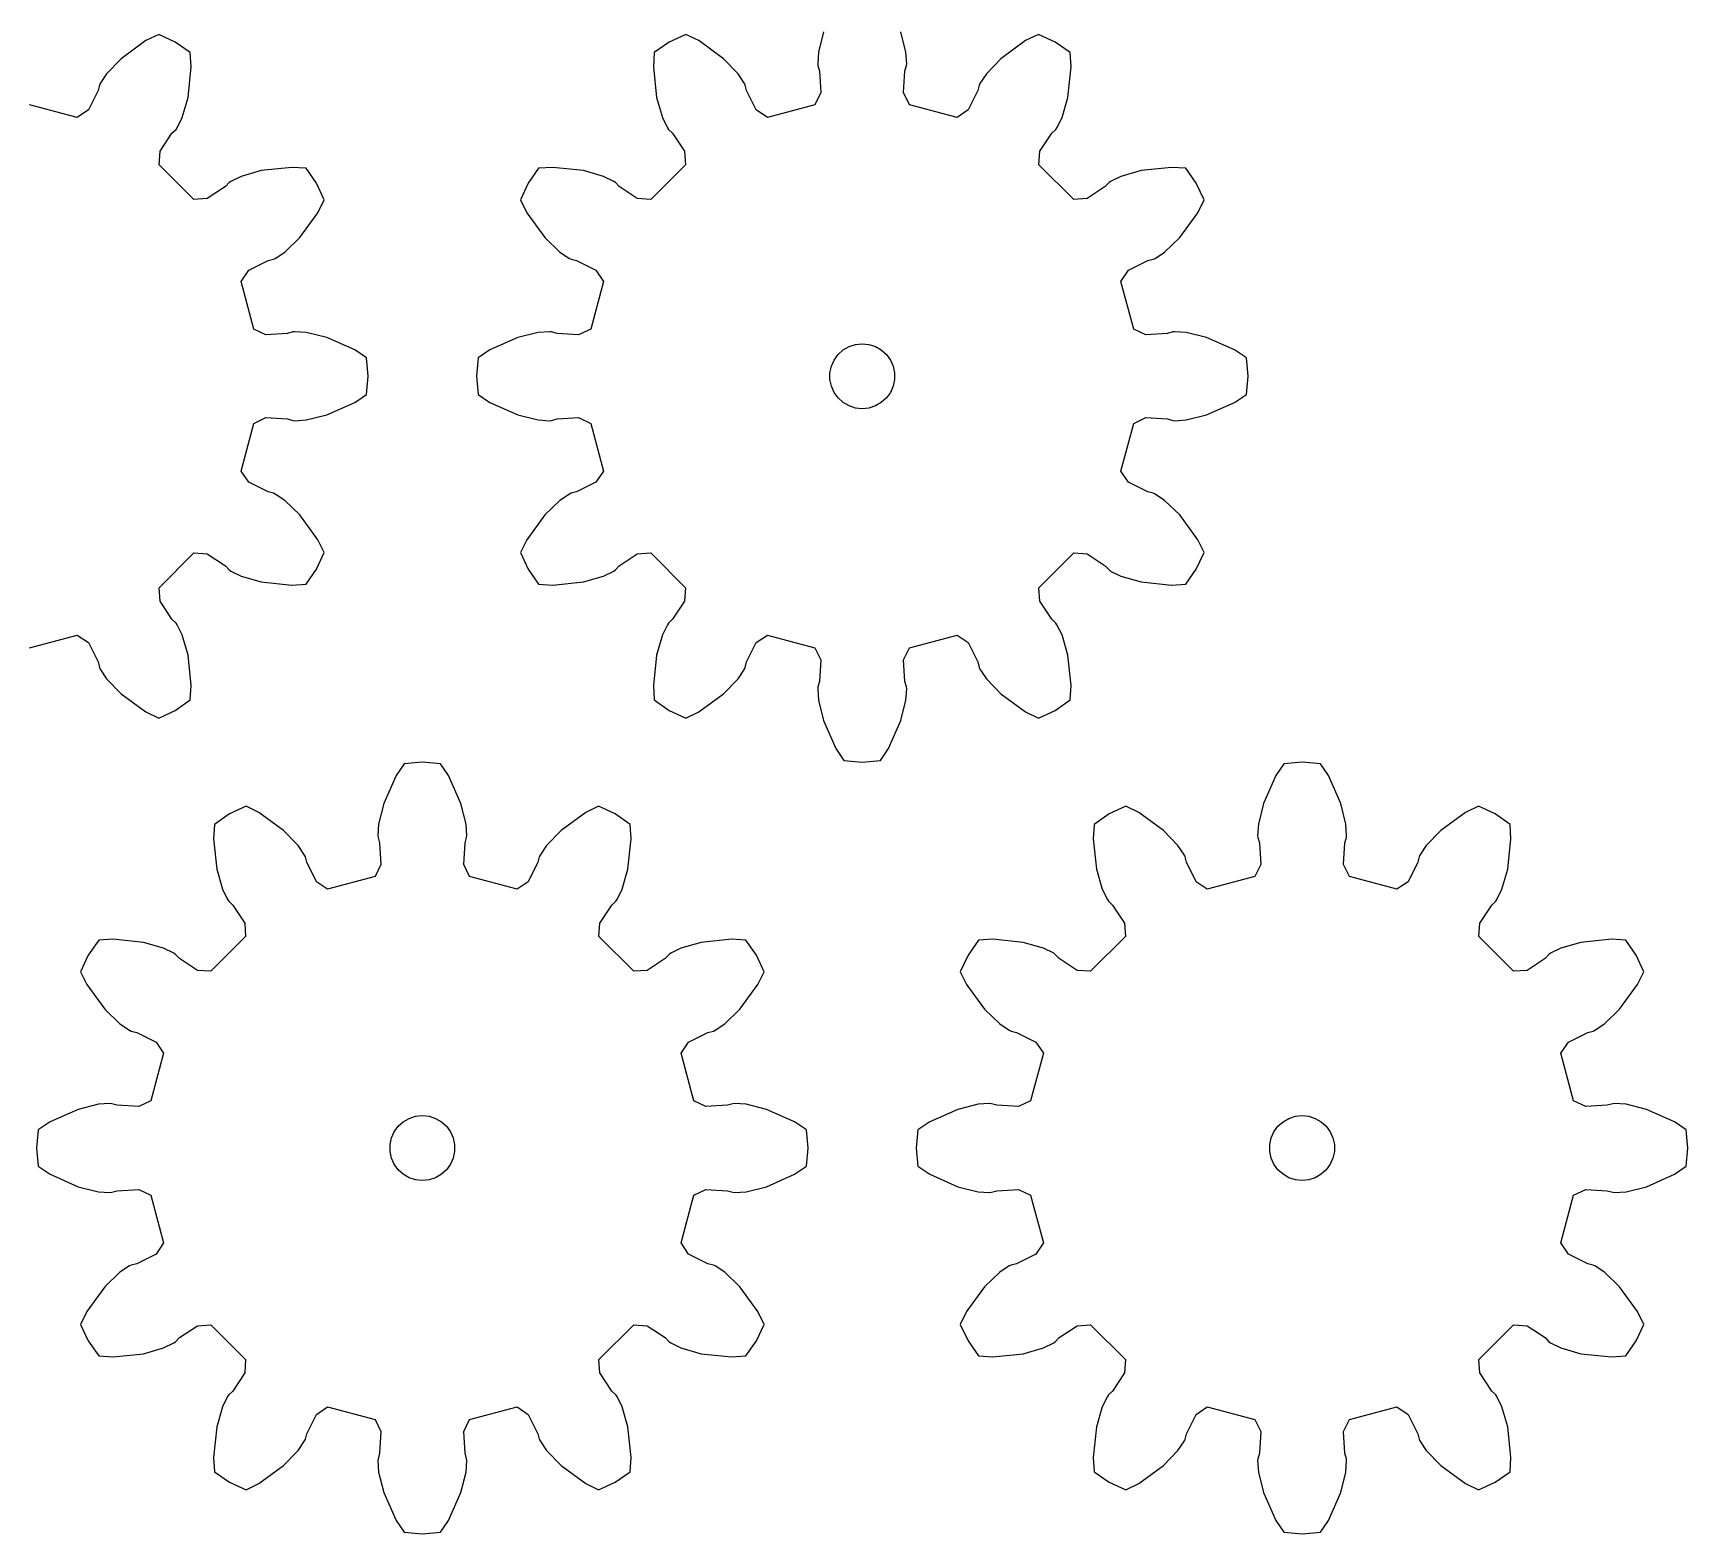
# Model space of a CAD drawing. Extents: x 0 to 198, y 0 to 214.
# Drawn here: x 121.8 to 198.3, y 0 to 69.3 of the extents above; entities that cross this region are included whole.
import ezdxf

# ---------------------------------------------------------------- set-up
doc = ezdxf.new("R2010")
doc.units = 0

msp = doc.modelspace()

# ---------------------------------------------------------------- linework, layer by layer
for p, q in [((127.002, 68.979), (125.86, 68.146)), ((127.597, 69.271), (127.002, 68.979)), ((128.365, 68.913), (127.597, 69.271)), ((129.058, 68.428), (128.365, 68.913)), ((151.19, 68.913), (150.497, 68.428)), ((151.958, 69.271), (151.19, 68.913)), ((152.553, 68.979), (151.958, 69.271)), ((153.695, 68.146), (152.553, 68.979)), ((158.317, 69.385), (158.084, 68.442)), ((162.121, 68.442), (161.888, 69.385)), ((167.652, 68.979), (166.511, 68.146)), ((168.248, 69.271), (167.652, 68.979)), ((169.016, 68.913), (168.248, 69.271)), ((169.709, 68.428), (169.016, 68.913)), ((125.86, 68.146), (125.187, 67.446)), ((129.103, 67.765), (129.058, 68.428)), ((150.497, 68.428), (150.452, 67.765)), ((154.368, 67.446), (153.695, 68.146)), ((158.084, 68.442), (158.049, 67.914)), ((162.157, 67.914), (162.121, 68.442)), ((166.511, 68.146), (165.838, 67.446)), ((169.754, 67.765), (169.709, 68.428)), ((125.187, 67.446), (124.892, 67.007)), ((128.953, 66.361), (129.103, 67.765)), ((150.452, 67.765), (150.602, 66.361)), ((154.663, 67.007), (154.368, 67.446)), ((158.049, 67.914), (158.058, 67.826)), ((158.058, 67.826), (158.13, 67.577)), ((158.13, 67.577), (158.192, 66.578)), ((162.014, 66.578), (162.076, 67.577)), ((162.076, 67.577), (162.148, 67.826)), ((162.148, 67.826), (162.157, 67.914)), ((165.838, 67.446), (165.543, 67.007)), ((169.603, 66.361), (169.754, 67.765)), ((124.794, 66.674), (124.348, 65.779)), ((124.856, 66.926), (124.794, 66.674)), ((124.892, 67.007), (124.856, 66.926)), ((154.699, 66.926), (154.663, 67.007)), ((154.761, 66.674), (154.699, 66.926)), ((155.207, 65.779), (154.761, 66.674)), ((158.192, 66.578), (157.92, 66.021)), ((162.286, 66.021), (162.014, 66.578)), ((165.445, 66.674), (164.999, 65.779)), ((165.507, 66.926), (165.445, 66.674)), ((165.543, 67.007), (165.507, 66.926)), ((123.834, 65.432), (121.635, 66.021)), ((124.348, 65.779), (123.834, 65.432)), ((128.683, 65.428), (128.953, 66.361)), ((150.602, 66.361), (150.872, 65.428)), ((155.721, 65.432), (155.207, 65.779)), ((157.92, 66.021), (155.721, 65.432)), ((164.485, 65.432), (162.286, 66.021)), ((164.999, 65.779), (164.485, 65.432)), ((169.334, 65.428), (169.603, 66.361)), ((128.45, 64.952), (128.683, 65.428)), ((150.872, 65.428), (151.105, 64.952)), ((169.101, 64.952), (169.334, 65.428)), ((127.658, 63.867), (128.211, 64.701)), ((128.211, 64.701), (128.398, 64.881)), ((128.398, 64.881), (128.45, 64.952)), ((151.105, 64.952), (151.157, 64.881)), ((151.157, 64.881), (151.344, 64.701)), ((151.344, 64.701), (151.897, 63.867)), ((168.309, 63.867), (168.862, 64.701)), ((168.862, 64.701), (169.049, 64.881)), ((169.049, 64.881), (169.101, 64.952)), ((127.615, 63.249), (127.658, 63.867)), ((151.897, 63.867), (151.94, 63.249)), ((168.266, 63.249), (168.309, 63.867)), ((129.225, 61.639), (127.615, 63.249)), ((131.404, 62.707), (130.928, 62.474)), ((132.337, 62.977), (131.404, 62.707)), ((133.742, 63.127), (132.337, 62.977)), ((134.404, 63.082), (133.742, 63.127)), ((134.889, 62.389), (134.404, 63.082)), ((145.151, 63.082), (144.666, 62.389)), ((145.813, 63.127), (145.151, 63.082)), ((147.218, 62.977), (145.813, 63.127)), ((148.151, 62.707), (147.218, 62.977)), ((148.627, 62.474), (148.151, 62.707)), ((151.94, 63.249), (150.33, 61.639)), ((169.876, 61.639), (168.266, 63.249)), ((172.055, 62.707), (171.579, 62.474)), ((172.988, 62.977), (172.055, 62.707)), ((174.392, 63.127), (172.988, 62.977)), ((175.054, 63.082), (174.392, 63.127)), ((175.54, 62.389), (175.054, 63.082)), ((130.677, 62.235), (129.844, 61.682)), ((130.857, 62.422), (130.677, 62.235)), ((130.928, 62.474), (130.857, 62.422)), ((135.247, 61.621), (134.889, 62.389)), ((144.666, 62.389), (144.308, 61.621)), ((148.698, 62.422), (148.627, 62.474)), ((148.877, 62.235), (148.698, 62.422)), ((149.711, 61.682), (148.877, 62.235)), ((171.328, 62.235), (170.494, 61.682)), ((171.508, 62.422), (171.328, 62.235)), ((171.579, 62.474), (171.508, 62.422)), ((175.898, 61.621), (175.54, 62.389)), ((129.844, 61.682), (129.225, 61.639)), ((134.955, 61.025), (135.247, 61.621)), ((144.308, 61.621), (144.6, 61.025)), ((150.33, 61.639), (149.711, 61.682)), ((170.494, 61.682), (169.876, 61.639)), ((175.606, 61.025), (175.898, 61.621)), ((134.122, 59.884), (134.955, 61.025)), ((144.6, 61.025), (145.433, 59.884)), ((174.773, 59.884), (175.606, 61.025)), ((133.422, 59.211), (134.122, 59.884)), ((145.433, 59.884), (146.133, 59.211)), ((174.073, 59.211), (174.773, 59.884)), ((132.65, 58.818), (132.902, 58.88)), ((132.902, 58.88), (132.983, 58.916)), ((132.983, 58.916), (133.422, 59.211)), ((146.133, 59.211), (146.572, 58.916)), ((146.572, 58.916), (146.653, 58.88)), ((146.653, 58.88), (146.905, 58.818)), ((173.301, 58.818), (173.553, 58.88)), ((173.553, 58.88), (173.633, 58.916)), ((173.633, 58.916), (174.073, 59.211)), ((131.408, 57.858), (131.755, 58.372)), ((131.755, 58.372), (132.65, 58.818)), ((146.905, 58.818), (147.8, 58.372)), ((147.8, 58.372), (148.147, 57.858)), ((172.058, 57.858), (172.405, 58.372)), ((172.405, 58.372), (173.301, 58.818)), ((131.997, 55.659), (131.408, 57.858)), ((148.147, 57.858), (147.558, 55.659)), ((172.648, 55.659), (172.058, 57.858)), ((132.554, 55.387), (131.997, 55.659)), ((133.553, 55.449), (132.554, 55.387)), ((133.802, 55.521), (133.553, 55.449)), ((133.89, 55.53), (133.802, 55.521)), ((134.418, 55.494), (133.89, 55.53)), ((135.361, 55.261), (134.418, 55.494)), ((136.653, 54.69), (135.361, 55.261)), ((144.194, 55.261), (142.902, 54.69)), ((145.137, 55.494), (144.194, 55.261)), ((145.665, 55.53), (145.137, 55.494)), ((145.753, 55.521), (145.665, 55.53)), ((146.002, 55.449), (145.753, 55.521)), ((147.001, 55.387), (146.002, 55.449)), ((147.558, 55.659), (147.001, 55.387)), ((173.205, 55.387), (172.648, 55.659)), ((174.204, 55.449), (173.205, 55.387)), ((174.453, 55.521), (174.204, 55.449)), ((174.541, 55.53), (174.453, 55.521)), ((175.069, 55.494), (174.541, 55.53)), ((176.012, 55.261), (175.069, 55.494)), ((177.303, 54.69), (176.012, 55.261)), ((137.204, 54.32), (136.653, 54.69)), ((137.277, 53.476), (137.204, 54.32)), ((142.351, 54.32), (142.277, 53.476)), ((142.902, 54.69), (142.351, 54.32)), ((158.804, 54.226), (158.988, 54.48)), ((158.988, 54.48), (159.221, 54.69)), ((159.221, 54.69), (159.493, 54.846)), ((159.493, 54.846), (159.791, 54.943)), ((159.791, 54.943), (160.103, 54.976)), ((160.103, 54.976), (160.415, 54.943)), ((160.415, 54.943), (160.713, 54.846)), ((160.713, 54.846), (160.985, 54.69)), ((160.985, 54.69), (161.218, 54.48)), ((161.218, 54.48), (161.402, 54.226)), ((177.854, 54.32), (177.303, 54.69)), ((177.928, 53.476), (177.854, 54.32)), ((158.611, 53.633), (158.676, 53.94)), ((158.611, 53.319), (158.611, 53.633)), ((158.676, 53.94), (158.804, 54.226)), ((161.402, 54.226), (161.529, 53.94)), ((161.529, 53.94), (161.595, 53.633)), ((161.595, 53.633), (161.595, 53.319)), ((137.204, 52.633), (137.277, 53.476)), ((142.277, 53.476), (142.351, 52.633)), ((158.676, 53.013), (158.611, 53.319)), ((158.804, 52.726), (158.676, 53.013)), ((161.529, 53.013), (161.402, 52.726)), ((161.595, 53.319), (161.529, 53.013)), ((177.854, 52.633), (177.928, 53.476)), ((135.361, 51.691), (136.653, 52.263)), ((136.653, 52.263), (137.204, 52.633)), ((142.351, 52.633), (142.902, 52.263)), ((142.902, 52.263), (144.194, 51.691)), ((158.988, 52.472), (158.804, 52.726)), ((159.221, 52.263), (158.988, 52.472)), ((159.493, 52.106), (159.221, 52.263)), ((159.791, 52.009), (159.493, 52.106)), ((160.103, 51.976), (159.791, 52.009)), ((160.415, 52.009), (160.103, 51.976)), ((160.713, 52.106), (160.415, 52.009)), ((160.985, 52.263), (160.713, 52.106)), ((161.218, 52.472), (160.985, 52.263)), ((161.402, 52.726), (161.218, 52.472)), ((176.012, 51.691), (177.303, 52.263)), ((177.303, 52.263), (177.854, 52.633)), ((131.408, 49.094), (131.997, 51.293)), ((131.997, 51.293), (132.554, 51.565)), ((132.554, 51.565), (133.553, 51.503)), ((133.553, 51.503), (133.802, 51.431)), ((133.802, 51.431), (133.89, 51.422)), ((133.89, 51.422), (134.418, 51.458)), ((134.418, 51.458), (135.361, 51.691)), ((144.194, 51.691), (145.137, 51.458)), ((145.137, 51.458), (145.665, 51.422)), ((145.665, 51.422), (145.753, 51.431)), ((145.753, 51.431), (146.002, 51.503)), ((146.002, 51.503), (147.001, 51.565)), ((147.001, 51.565), (147.558, 51.293)), ((147.558, 51.293), (148.147, 49.094)), ((172.058, 49.094), (172.648, 51.293)), ((172.648, 51.293), (173.205, 51.565)), ((173.205, 51.565), (174.204, 51.503)), ((174.204, 51.503), (174.453, 51.431)), ((174.453, 51.431), (174.541, 51.422)), ((174.541, 51.422), (175.069, 51.458)), ((175.069, 51.458), (176.012, 51.691)), ((131.755, 48.58), (131.408, 49.094)), ((148.147, 49.094), (147.8, 48.58)), ((172.405, 48.58), (172.058, 49.094)), ((132.65, 48.134), (131.755, 48.58)), ((147.8, 48.58), (146.905, 48.134)), ((173.301, 48.134), (172.405, 48.58)), ((132.902, 48.072), (132.65, 48.134)), ((132.983, 48.036), (132.902, 48.072)), ((133.422, 47.741), (132.983, 48.036)), ((134.122, 47.068), (133.422, 47.741)), ((146.133, 47.741), (145.433, 47.068)), ((146.572, 48.036), (146.133, 47.741)), ((146.653, 48.072), (146.572, 48.036)), ((146.905, 48.134), (146.653, 48.072)), ((173.553, 48.072), (173.301, 48.134)), ((173.633, 48.036), (173.553, 48.072)), ((174.073, 47.741), (173.633, 48.036)), ((174.773, 47.068), (174.073, 47.741)), ((134.955, 45.927), (134.122, 47.068)), ((145.433, 47.068), (144.6, 45.927)), ((175.606, 45.927), (174.773, 47.068)), ((135.247, 45.331), (134.955, 45.927)), ((144.6, 45.927), (144.308, 45.331)), ((175.898, 45.331), (175.606, 45.927)), ((127.615, 43.703), (129.225, 45.313)), ((129.225, 45.313), (129.844, 45.27)), ((129.844, 45.27), (130.677, 44.717)), ((134.889, 44.563), (135.247, 45.331)), ((144.308, 45.331), (144.666, 44.563)), ((148.877, 44.717), (149.711, 45.27)), ((149.711, 45.27), (150.33, 45.313)), ((150.33, 45.313), (151.94, 43.703)), ((168.266, 43.703), (169.876, 45.313)), ((169.876, 45.313), (170.494, 45.27)), ((170.494, 45.27), (171.328, 44.717)), ((175.54, 44.563), (175.898, 45.331)), ((130.677, 44.717), (130.857, 44.53)), ((130.857, 44.53), (130.928, 44.478)), ((130.928, 44.478), (131.404, 44.245)), ((134.404, 43.87), (134.889, 44.563)), ((144.666, 44.563), (145.151, 43.87)), ((148.151, 44.245), (148.627, 44.478)), ((148.627, 44.478), (148.698, 44.53)), ((148.698, 44.53), (148.877, 44.717)), ((171.328, 44.717), (171.508, 44.53)), ((171.508, 44.53), (171.579, 44.478)), ((171.579, 44.478), (172.055, 44.245)), ((175.054, 43.87), (175.54, 44.563)), ((127.658, 43.085), (127.615, 43.703)), ((131.404, 44.245), (132.337, 43.975)), ((132.337, 43.975), (133.742, 43.825)), ((133.742, 43.825), (134.404, 43.87)), ((145.151, 43.87), (145.813, 43.825)), ((145.813, 43.825), (147.218, 43.975)), ((147.218, 43.975), (148.151, 44.245)), ((151.94, 43.703), (151.897, 43.085)), ((168.309, 43.085), (168.266, 43.703)), ((172.055, 44.245), (172.988, 43.975)), ((172.988, 43.975), (174.392, 43.825)), ((174.392, 43.825), (175.054, 43.87)), ((128.211, 42.251), (127.658, 43.085)), ((151.897, 43.085), (151.344, 42.251)), ((168.862, 42.251), (168.309, 43.085)), ((128.398, 42.071), (128.211, 42.251)), ((128.45, 42), (128.398, 42.071)), ((151.157, 42.071), (151.105, 42)), ((151.344, 42.251), (151.157, 42.071)), ((169.049, 42.071), (168.862, 42.251)), ((169.101, 42), (169.049, 42.071)), ((121.635, 40.931), (123.834, 41.52)), ((123.834, 41.52), (124.348, 41.174)), ((128.683, 41.524), (128.45, 42)), ((128.953, 40.591), (128.683, 41.524)), ((150.872, 41.524), (150.602, 40.591)), ((151.105, 42), (150.872, 41.524)), ((155.207, 41.174), (155.721, 41.52)), ((155.721, 41.52), (157.92, 40.931)), ((162.286, 40.931), (164.485, 41.52)), ((164.485, 41.52), (164.999, 41.174)), ((169.334, 41.524), (169.101, 42)), ((169.603, 40.591), (169.334, 41.524)), ((124.348, 41.174), (124.794, 40.278)), ((129.103, 39.187), (128.953, 40.591)), ((150.602, 40.591), (150.452, 39.187)), ((154.761, 40.278), (155.207, 41.174)), ((157.92, 40.931), (158.192, 40.374)), ((162.014, 40.374), (162.286, 40.931)), ((164.999, 41.174), (165.445, 40.278)), ((169.754, 39.187), (169.603, 40.591)), ((124.794, 40.278), (124.856, 40.026)), ((124.856, 40.026), (124.892, 39.946)), ((124.892, 39.946), (125.187, 39.506)), ((154.368, 39.506), (154.663, 39.946)), ((154.663, 39.946), (154.699, 40.026)), ((154.699, 40.026), (154.761, 40.278)), ((158.192, 40.374), (158.13, 39.375)), ((162.076, 39.375), (162.014, 40.374)), ((165.445, 40.278), (165.507, 40.026)), ((165.507, 40.026), (165.543, 39.946)), ((165.543, 39.946), (165.838, 39.506)), ((125.187, 39.506), (125.86, 38.806)), ((129.058, 38.525), (129.103, 39.187)), ((150.452, 39.187), (150.497, 38.525)), ((153.695, 38.806), (154.368, 39.506)), ((158.058, 39.126), (158.049, 39.038)), ((158.049, 39.038), (158.084, 38.51)), ((158.13, 39.375), (158.058, 39.126)), ((162.148, 39.126), (162.076, 39.375)), ((162.121, 38.51), (162.157, 39.038)), ((162.157, 39.038), (162.148, 39.126)), ((165.838, 39.506), (166.511, 38.806)), ((169.709, 38.525), (169.754, 39.187)), ((125.86, 38.806), (127.002, 37.973)), ((128.365, 38.039), (129.058, 38.525)), ((150.497, 38.525), (151.19, 38.039)), ((152.553, 37.973), (153.695, 38.806)), ((158.084, 38.51), (158.317, 37.567)), ((161.888, 37.567), (162.121, 38.51)), ((166.511, 38.806), (167.652, 37.973)), ((169.016, 38.039), (169.709, 38.525)), ((127.002, 37.973), (127.597, 37.681)), ((127.597, 37.681), (128.365, 38.039)), ((151.19, 38.039), (151.958, 37.681)), ((151.958, 37.681), (152.553, 37.973)), ((158.317, 37.567), (158.889, 36.275)), ((161.316, 36.275), (161.888, 37.567)), ((167.652, 37.973), (168.248, 37.681)), ((168.248, 37.681), (169.016, 38.039)), ((158.889, 36.275), (159.259, 35.725)), ((160.946, 35.725), (161.316, 36.275)), ((138.934, 35.577), (138.564, 35.026)), ((139.777, 35.651), (138.934, 35.577)), ((140.621, 35.577), (139.777, 35.651)), ((140.991, 35.026), (140.621, 35.577)), ((159.259, 35.725), (160.103, 35.651)), ((160.103, 35.651), (160.946, 35.725)), ((179.585, 35.577), (179.215, 35.026)), ((180.428, 35.651), (179.585, 35.577)), ((181.272, 35.577), (180.428, 35.651)), ((181.642, 35.026), (181.272, 35.577)), ((138.564, 35.026), (137.992, 33.734)), ((141.563, 33.734), (140.991, 35.026)), ((179.215, 35.026), (178.643, 33.734)), ((182.214, 33.734), (181.642, 35.026)), ((137.992, 33.734), (137.759, 32.792)), ((141.796, 32.792), (141.563, 33.734)), ((178.643, 33.734), (178.41, 32.792)), ((182.447, 32.792), (182.214, 33.734)), ((130.865, 33.263), (130.171, 32.777)), ((131.632, 33.62), (130.865, 33.263)), ((132.228, 33.328), (131.632, 33.62)), ((133.369, 32.496), (132.228, 33.328)), ((147.327, 33.328), (146.186, 32.496)), ((147.923, 33.62), (147.327, 33.328)), ((148.69, 33.263), (147.923, 33.62)), ((149.384, 32.777), (148.69, 33.263)), ((171.516, 33.263), (170.822, 32.777)), ((172.283, 33.62), (171.516, 33.263)), ((172.879, 33.328), (172.283, 33.62)), ((174.02, 32.496), (172.879, 33.328)), ((187.978, 33.328), (186.836, 32.496)), ((188.573, 33.62), (187.978, 33.328)), ((189.341, 33.263), (188.573, 33.62)), ((190.034, 32.777), (189.341, 33.263)), ((130.171, 32.777), (130.126, 32.115)), ((130.126, 32.115), (130.277, 30.71)), ((134.042, 31.796), (133.369, 32.496)), ((137.759, 32.792), (137.723, 32.263)), ((137.723, 32.263), (137.733, 32.175)), ((137.733, 32.175), (137.805, 31.926)), ((141.75, 31.926), (141.822, 32.175)), ((141.832, 32.263), (141.796, 32.792)), ((141.822, 32.175), (141.832, 32.263)), ((146.186, 32.496), (145.513, 31.796)), ((149.278, 30.71), (149.429, 32.115)), ((149.429, 32.115), (149.384, 32.777)), ((170.822, 32.777), (170.777, 32.115)), ((170.777, 32.115), (170.928, 30.71)), ((174.693, 31.796), (174.02, 32.496)), ((178.41, 32.792), (178.374, 32.263)), ((178.374, 32.263), (178.383, 32.175)), ((178.383, 32.175), (178.455, 31.926)), ((182.401, 31.926), (182.473, 32.175)), ((182.482, 32.263), (182.447, 32.792)), ((182.473, 32.175), (182.482, 32.263)), ((186.836, 32.496), (186.163, 31.796)), ((189.929, 30.71), (190.079, 32.115)), ((190.079, 32.115), (190.034, 32.777)), ((134.338, 31.356), (134.042, 31.796)), ((134.373, 31.275), (134.338, 31.356)), ((137.805, 31.926), (137.866, 30.928)), ((141.689, 30.928), (141.75, 31.926)), ((145.217, 31.356), (145.182, 31.275)), ((145.513, 31.796), (145.217, 31.356)), ((174.988, 31.356), (174.693, 31.796)), ((175.024, 31.275), (174.988, 31.356)), ((178.455, 31.926), (178.517, 30.928)), ((182.339, 30.928), (182.401, 31.926)), ((185.868, 31.356), (185.832, 31.275)), ((186.163, 31.796), (185.868, 31.356)), ((130.277, 30.71), (130.546, 29.777)), ((134.436, 31.024), (134.373, 31.275)), ((134.881, 30.128), (134.436, 31.024)), ((137.866, 30.928), (137.595, 30.37)), ((141.96, 30.37), (141.689, 30.928)), ((145.119, 31.024), (144.674, 30.128)), ((145.182, 31.275), (145.119, 31.024)), ((149.009, 29.777), (149.278, 30.71)), ((170.928, 30.71), (171.197, 29.777)), ((175.086, 31.024), (175.024, 31.275)), ((175.532, 30.128), (175.086, 31.024)), ((178.517, 30.928), (178.245, 30.37)), ((182.611, 30.37), (182.339, 30.928)), ((185.77, 31.024), (185.324, 30.128)), ((185.832, 31.275), (185.77, 31.024)), ((189.659, 29.777), (189.929, 30.71)), ((135.395, 29.781), (134.881, 30.128)), ((137.595, 30.37), (135.395, 29.781)), ((144.16, 29.781), (141.96, 30.37)), ((144.674, 30.128), (144.16, 29.781)), ((176.046, 29.781), (175.532, 30.128)), ((178.245, 30.37), (176.046, 29.781)), ((184.81, 29.781), (182.611, 30.37)), ((185.324, 30.128), (184.81, 29.781)), ((130.546, 29.777), (130.78, 29.302)), ((130.78, 29.302), (130.832, 29.23)), ((130.832, 29.23), (131.018, 29.051)), ((148.536, 29.051), (148.723, 29.23)), ((148.723, 29.23), (148.775, 29.302)), ((148.775, 29.302), (149.009, 29.777)), ((171.197, 29.777), (171.43, 29.302)), ((171.43, 29.302), (171.482, 29.23)), ((171.482, 29.23), (171.669, 29.051)), ((189.187, 29.051), (189.374, 29.23)), ((189.374, 29.23), (189.426, 29.302)), ((189.426, 29.302), (189.659, 29.777)), ((131.018, 29.051), (131.571, 28.217)), ((147.984, 28.217), (148.536, 29.051)), ((171.669, 29.051), (172.222, 28.217)), ((188.634, 28.217), (189.187, 29.051)), ((131.615, 27.598), (130.005, 25.988)), ((131.571, 28.217), (131.615, 27.598)), ((147.94, 27.598), (147.984, 28.217)), ((149.55, 25.988), (147.94, 27.598)), ((172.265, 27.598), (170.655, 25.988)), ((172.222, 28.217), (172.265, 27.598)), ((188.591, 27.598), (188.634, 28.217)), ((190.201, 25.988), (188.591, 27.598)), ((124.826, 27.432), (124.34, 26.738)), ((125.488, 27.477), (124.826, 27.432)), ((126.893, 27.326), (125.488, 27.477)), ((127.826, 27.056), (126.893, 27.326)), ((128.301, 26.823), (127.826, 27.056)), ((128.372, 26.771), (128.301, 26.823)), ((128.552, 26.584), (128.372, 26.771)), ((151.183, 26.771), (151.003, 26.584)), ((151.254, 26.823), (151.183, 26.771)), ((151.729, 27.056), (151.254, 26.823)), ((152.662, 27.326), (151.729, 27.056)), ((154.067, 27.477), (152.662, 27.326)), ((154.729, 27.432), (154.067, 27.477)), ((155.215, 26.738), (154.729, 27.432)), ((165.477, 27.432), (164.991, 26.738)), ((166.139, 27.477), (165.477, 27.432)), ((167.543, 27.326), (166.139, 27.477)), ((168.476, 27.056), (167.543, 27.326)), ((168.952, 26.823), (168.476, 27.056)), ((169.023, 26.771), (168.952, 26.823)), ((169.203, 26.584), (169.023, 26.771)), ((191.833, 26.771), (191.654, 26.584)), ((191.904, 26.823), (191.833, 26.771)), ((192.38, 27.056), (191.904, 26.823)), ((193.313, 27.326), (192.38, 27.056)), ((194.718, 27.477), (193.313, 27.326)), ((195.38, 27.432), (194.718, 27.477)), ((195.865, 26.738), (195.38, 27.432)), ((124.34, 26.738), (123.982, 25.971)), ((129.386, 26.032), (128.552, 26.584)), ((130.005, 25.988), (129.386, 26.032)), ((150.169, 26.032), (149.55, 25.988)), ((151.003, 26.584), (150.169, 26.032)), ((155.573, 25.971), (155.215, 26.738)), ((164.991, 26.738), (164.633, 25.971)), ((170.037, 26.032), (169.203, 26.584)), ((170.655, 25.988), (170.037, 26.032)), ((190.82, 26.032), (190.201, 25.988)), ((191.654, 26.584), (190.82, 26.032)), ((196.223, 25.971), (195.865, 26.738)), ((123.982, 25.971), (124.275, 25.375)), ((124.275, 25.375), (125.107, 24.234)), ((154.448, 24.234), (155.28, 25.375)), ((155.28, 25.375), (155.573, 25.971)), ((164.633, 25.971), (164.925, 25.375)), ((164.925, 25.375), (165.758, 24.234)), ((195.098, 24.234), (195.931, 25.375)), ((195.931, 25.375), (196.223, 25.971)), ((125.107, 24.234), (125.807, 23.56)), ((153.748, 23.56), (154.448, 24.234)), ((165.758, 24.234), (166.458, 23.56)), ((194.398, 23.56), (195.098, 24.234)), ((125.807, 23.56), (126.247, 23.265)), ((126.247, 23.265), (126.328, 23.229)), ((126.328, 23.229), (126.579, 23.167)), ((126.579, 23.167), (127.475, 22.721)), ((152.08, 22.721), (152.976, 23.167)), ((152.976, 23.167), (153.227, 23.229)), ((153.227, 23.229), (153.308, 23.265)), ((153.308, 23.265), (153.748, 23.56)), ((166.458, 23.56), (166.898, 23.265)), ((166.898, 23.265), (166.978, 23.229)), ((166.978, 23.229), (167.23, 23.167)), ((167.23, 23.167), (168.126, 22.721)), ((192.731, 22.721), (193.626, 23.167)), ((193.626, 23.167), (193.878, 23.229)), ((193.878, 23.229), (193.959, 23.265)), ((193.959, 23.265), (194.398, 23.56)), ((127.822, 22.208), (127.233, 20.008)), ((127.475, 22.721), (127.822, 22.208)), ((151.733, 22.208), (152.08, 22.721)), ((152.322, 20.008), (151.733, 22.208)), ((168.473, 22.208), (167.883, 20.008)), ((168.126, 22.721), (168.473, 22.208)), ((192.384, 22.208), (192.731, 22.721)), ((192.973, 20.008), (192.384, 22.208)), ((127.233, 20.008), (126.675, 19.736)), ((152.88, 19.736), (152.322, 20.008)), ((167.883, 20.008), (167.326, 19.736)), ((193.53, 19.736), (192.973, 20.008)), ((123.869, 19.611), (122.577, 19.039)), ((124.811, 19.844), (123.869, 19.611)), ((125.34, 19.88), (124.811, 19.844)), ((125.427, 19.87), (125.34, 19.88)), ((125.677, 19.798), (125.427, 19.87)), ((126.675, 19.736), (125.677, 19.798)), ((138.896, 19.039), (139.167, 19.196)), ((139.167, 19.196), (139.466, 19.293)), ((139.466, 19.293), (139.777, 19.325)), ((139.777, 19.325), (140.089, 19.293)), ((140.089, 19.293), (140.388, 19.196)), ((140.388, 19.196), (140.659, 19.039)), ((153.878, 19.798), (152.88, 19.736)), ((154.128, 19.87), (153.878, 19.798)), ((154.215, 19.88), (154.128, 19.87)), ((154.744, 19.844), (154.215, 19.88)), ((155.686, 19.611), (154.744, 19.844)), ((156.978, 19.039), (155.686, 19.611)), ((164.519, 19.611), (163.228, 19.039)), ((165.462, 19.844), (164.519, 19.611)), ((165.99, 19.88), (165.462, 19.844)), ((166.078, 19.87), (165.99, 19.88)), ((166.327, 19.798), (166.078, 19.87)), ((167.326, 19.736), (166.327, 19.798)), ((179.547, 19.039), (179.818, 19.196)), ((179.818, 19.196), (180.116, 19.293)), ((180.116, 19.293), (180.428, 19.325)), ((180.428, 19.325), (180.74, 19.293)), ((180.74, 19.293), (181.038, 19.196)), ((181.038, 19.196), (181.31, 19.039)), ((194.529, 19.798), (193.53, 19.736)), ((194.778, 19.87), (194.529, 19.798)), ((194.866, 19.88), (194.778, 19.87)), ((195.394, 19.844), (194.866, 19.88)), ((196.337, 19.611), (195.394, 19.844)), ((197.629, 19.039), (196.337, 19.611)), ((122.026, 18.669), (121.952, 17.825)), ((122.577, 19.039), (122.026, 18.669)), ((138.351, 18.289), (138.478, 18.575)), ((138.478, 18.575), (138.663, 18.829)), ((138.663, 18.829), (138.896, 19.039)), ((140.659, 19.039), (140.892, 18.829)), ((140.892, 18.829), (141.077, 18.575)), ((141.077, 18.575), (141.204, 18.289)), ((157.529, 18.669), (156.978, 19.039)), ((157.603, 17.825), (157.529, 18.669)), ((162.677, 18.669), (162.603, 17.825)), ((163.228, 19.039), (162.677, 18.669)), ((179.002, 18.289), (179.129, 18.575)), ((179.129, 18.575), (179.313, 18.829)), ((179.313, 18.829), (179.547, 19.039)), ((181.31, 19.039), (181.543, 18.829)), ((181.543, 18.829), (181.727, 18.575)), ((181.727, 18.575), (181.855, 18.289)), ((198.18, 18.669), (197.629, 19.039)), ((198.254, 17.825), (198.18, 18.669)), ((121.952, 17.825), (122.026, 16.982)), ((138.286, 17.982), (138.351, 18.289)), ((138.286, 17.669), (138.286, 17.982)), ((138.351, 17.362), (138.286, 17.669)), ((141.204, 18.289), (141.269, 17.982)), ((141.269, 17.669), (141.204, 17.362)), ((141.269, 17.982), (141.269, 17.669)), ((157.529, 16.982), (157.603, 17.825)), ((162.603, 17.825), (162.677, 16.982)), ((178.936, 17.982), (179.002, 18.289)), ((178.936, 17.669), (178.936, 17.982)), ((179.002, 17.362), (178.936, 17.669)), ((181.855, 18.289), (181.92, 17.982)), ((181.92, 17.669), (181.855, 17.362)), ((181.92, 17.982), (181.92, 17.669)), ((198.18, 16.982), (198.254, 17.825)), ((122.026, 16.982), (122.577, 16.612)), ((138.478, 17.075), (138.351, 17.362)), ((138.663, 16.822), (138.478, 17.075)), ((138.896, 16.612), (138.663, 16.822)), ((140.892, 16.822), (140.659, 16.612)), ((141.077, 17.075), (140.892, 16.822)), ((141.204, 17.362), (141.077, 17.075)), ((156.978, 16.612), (157.529, 16.982)), ((162.677, 16.982), (163.228, 16.612)), ((179.129, 17.075), (179.002, 17.362)), ((179.313, 16.822), (179.129, 17.075)), ((179.547, 16.612), (179.313, 16.822)), ((181.543, 16.822), (181.31, 16.612)), ((181.727, 17.075), (181.543, 16.822)), ((181.855, 17.362), (181.727, 17.075)), ((197.629, 16.612), (198.18, 16.982)), ((122.577, 16.612), (123.869, 16.04)), ((139.167, 16.455), (138.896, 16.612)), ((139.466, 16.358), (139.167, 16.455)), ((139.777, 16.325), (139.466, 16.358)), ((140.089, 16.358), (139.777, 16.325)), ((140.388, 16.455), (140.089, 16.358)), ((140.659, 16.612), (140.388, 16.455)), ((155.686, 16.04), (156.978, 16.612)), ((163.228, 16.612), (164.519, 16.04)), ((179.818, 16.455), (179.547, 16.612)), ((180.116, 16.358), (179.818, 16.455)), ((180.428, 16.325), (180.116, 16.358)), ((180.74, 16.358), (180.428, 16.325)), ((181.038, 16.455), (180.74, 16.358)), ((181.31, 16.612), (181.038, 16.455)), ((196.337, 16.04), (197.629, 16.612)), ((123.869, 16.04), (124.811, 15.807)), ((124.811, 15.807), (125.34, 15.771)), ((125.34, 15.771), (125.427, 15.78)), ((125.427, 15.78), (125.677, 15.852)), ((125.677, 15.852), (126.675, 15.914)), ((126.675, 15.914), (127.233, 15.643)), ((127.233, 15.643), (127.822, 13.443)), ((151.733, 13.443), (152.322, 15.643)), ((152.322, 15.643), (152.88, 15.914)), ((152.88, 15.914), (153.878, 15.852)), ((153.878, 15.852), (154.128, 15.78)), ((154.128, 15.78), (154.215, 15.771)), ((154.215, 15.771), (154.744, 15.807)), ((154.744, 15.807), (155.686, 16.04)), ((164.519, 16.04), (165.462, 15.807)), ((165.462, 15.807), (165.99, 15.771)), ((165.99, 15.771), (166.078, 15.78)), ((166.078, 15.78), (166.327, 15.852)), ((166.327, 15.852), (167.326, 15.914)), ((167.326, 15.914), (167.883, 15.643)), ((167.883, 15.643), (168.473, 13.443)), ((192.384, 13.443), (192.973, 15.643)), ((192.973, 15.643), (193.53, 15.914)), ((193.53, 15.914), (194.529, 15.852)), ((194.529, 15.852), (194.778, 15.78)), ((194.778, 15.78), (194.866, 15.771)), ((194.866, 15.771), (195.394, 15.807)), ((195.394, 15.807), (196.337, 16.04)), ((127.822, 13.443), (127.475, 12.929)), ((152.08, 12.929), (151.733, 13.443)), ((168.473, 13.443), (168.126, 12.929)), ((192.731, 12.929), (192.384, 13.443)), ((126.247, 12.386), (125.807, 12.09)), ((126.328, 12.421), (126.247, 12.386)), ((126.579, 12.483), (126.328, 12.421)), ((127.475, 12.929), (126.579, 12.483)), ((152.976, 12.483), (152.08, 12.929)), ((153.227, 12.421), (152.976, 12.483)), ((153.308, 12.386), (153.227, 12.421)), ((153.748, 12.09), (153.308, 12.386)), ((166.898, 12.386), (166.458, 12.09)), ((166.978, 12.421), (166.898, 12.386)), ((167.23, 12.483), (166.978, 12.421)), ((168.126, 12.929), (167.23, 12.483)), ((193.626, 12.483), (192.731, 12.929)), ((193.878, 12.421), (193.626, 12.483)), ((193.959, 12.386), (193.878, 12.421)), ((194.398, 12.09), (193.959, 12.386)), ((125.807, 12.09), (125.107, 11.417)), ((154.448, 11.417), (153.748, 12.09)), ((166.458, 12.09), (165.758, 11.417)), ((195.098, 11.417), (194.398, 12.09)), ((125.107, 11.417), (124.275, 10.276)), ((155.28, 10.276), (154.448, 11.417)), ((165.758, 11.417), (164.925, 10.276)), ((195.931, 10.276), (195.098, 11.417)), ((124.275, 10.276), (123.982, 9.68)), ((155.573, 9.68), (155.28, 10.276)), ((164.925, 10.276), (164.633, 9.68)), ((196.223, 9.68), (195.931, 10.276)), ((123.982, 9.68), (124.34, 8.913)), ((128.552, 9.066), (129.386, 9.619)), ((129.386, 9.619), (130.005, 9.663)), ((130.005, 9.663), (131.615, 8.052)), ((147.94, 8.052), (149.55, 9.663)), ((149.55, 9.663), (150.169, 9.619)), ((150.169, 9.619), (151.003, 9.066)), ((155.215, 8.913), (155.573, 9.68)), ((164.633, 9.68), (164.991, 8.913)), ((169.203, 9.066), (170.037, 9.619)), ((170.037, 9.619), (170.655, 9.663)), ((170.655, 9.663), (172.265, 8.052)), ((188.591, 8.052), (190.201, 9.663)), ((190.201, 9.663), (190.82, 9.619)), ((190.82, 9.619), (191.654, 9.066)), ((195.865, 8.913), (196.223, 9.68)), ((124.34, 8.913), (124.826, 8.219)), ((126.893, 8.325), (127.826, 8.594)), ((127.826, 8.594), (128.301, 8.827)), ((128.301, 8.827), (128.372, 8.879)), ((128.372, 8.879), (128.552, 9.066)), ((151.003, 9.066), (151.183, 8.879)), ((151.183, 8.879), (151.254, 8.827)), ((151.254, 8.827), (151.729, 8.594)), ((151.729, 8.594), (152.662, 8.325)), ((154.729, 8.219), (155.215, 8.913)), ((164.991, 8.913), (165.477, 8.219)), ((167.543, 8.325), (168.476, 8.594)), ((168.476, 8.594), (168.952, 8.827)), ((168.952, 8.827), (169.023, 8.879)), ((169.023, 8.879), (169.203, 9.066)), ((191.654, 9.066), (191.833, 8.879)), ((191.833, 8.879), (191.904, 8.827)), ((191.904, 8.827), (192.38, 8.594)), ((192.38, 8.594), (193.313, 8.325)), ((195.38, 8.219), (195.865, 8.913)), ((124.826, 8.219), (125.488, 8.174)), ((125.488, 8.174), (126.893, 8.325)), ((131.615, 8.052), (131.571, 7.434)), ((147.984, 7.434), (147.94, 8.052)), ((152.662, 8.325), (154.067, 8.174)), ((154.067, 8.174), (154.729, 8.219)), ((165.477, 8.219), (166.139, 8.174)), ((166.139, 8.174), (167.543, 8.325)), ((172.265, 8.052), (172.222, 7.434)), ((188.634, 7.434), (188.591, 8.052)), ((193.313, 8.325), (194.718, 8.174)), ((194.718, 8.174), (195.38, 8.219)), ((131.571, 7.434), (131.018, 6.6)), ((148.536, 6.6), (147.984, 7.434)), ((172.222, 7.434), (171.669, 6.6)), ((189.187, 6.6), (188.634, 7.434)), ((130.78, 6.349), (130.546, 5.873)), ((130.832, 6.42), (130.78, 6.349)), ((131.018, 6.6), (130.832, 6.42)), ((148.723, 6.42), (148.536, 6.6)), ((148.775, 6.349), (148.723, 6.42)), ((149.009, 5.873), (148.775, 6.349)), ((171.43, 6.349), (171.197, 5.873)), ((171.482, 6.42), (171.43, 6.349)), ((171.669, 6.6), (171.482, 6.42)), ((189.374, 6.42), (189.187, 6.6)), ((189.426, 6.349), (189.374, 6.42)), ((189.659, 5.873), (189.426, 6.349)), ((130.546, 5.873), (130.277, 4.941)), ((134.436, 4.627), (134.881, 5.523)), ((134.881, 5.523), (135.395, 5.87)), ((135.395, 5.87), (137.595, 5.28)), ((141.96, 5.28), (144.16, 5.87)), ((144.16, 5.87), (144.674, 5.523)), ((144.674, 5.523), (145.119, 4.627)), ((149.278, 4.941), (149.009, 5.873)), ((171.197, 5.873), (170.928, 4.941)), ((175.086, 4.627), (175.532, 5.523)), ((175.532, 5.523), (176.046, 5.87)), ((176.046, 5.87), (178.245, 5.28)), ((182.611, 5.28), (184.81, 5.87)), ((184.81, 5.87), (185.324, 5.523)), ((185.324, 5.523), (185.77, 4.627)), ((189.929, 4.941), (189.659, 5.873)), ((130.277, 4.941), (130.126, 3.536)), ((134.373, 4.375), (134.436, 4.627)), ((137.595, 5.28), (137.866, 4.723)), ((137.866, 4.723), (137.805, 3.724)), ((141.689, 4.723), (141.96, 5.28)), ((141.75, 3.724), (141.689, 4.723)), ((145.119, 4.627), (145.182, 4.375)), ((149.429, 3.536), (149.278, 4.941)), ((170.928, 4.941), (170.777, 3.536)), ((175.024, 4.375), (175.086, 4.627)), ((178.245, 5.28), (178.517, 4.723)), ((178.517, 4.723), (178.455, 3.724)), ((182.339, 4.723), (182.611, 5.28)), ((182.401, 3.724), (182.339, 4.723)), ((185.77, 4.627), (185.832, 4.375)), ((190.079, 3.536), (189.929, 4.941)), ((133.369, 3.155), (134.042, 3.855)), ((134.042, 3.855), (134.338, 4.295)), ((134.338, 4.295), (134.373, 4.375)), ((145.182, 4.375), (145.217, 4.295)), ((145.217, 4.295), (145.513, 3.855)), ((145.513, 3.855), (146.186, 3.155)), ((174.02, 3.155), (174.693, 3.855)), ((174.693, 3.855), (174.988, 4.295)), ((174.988, 4.295), (175.024, 4.375)), ((185.832, 4.375), (185.868, 4.295)), ((185.868, 4.295), (186.163, 3.855)), ((186.163, 3.855), (186.836, 3.155)), ((130.126, 3.536), (130.171, 2.874)), ((132.228, 2.322), (133.369, 3.155)), ((137.733, 3.475), (137.723, 3.388)), ((137.723, 3.388), (137.759, 2.859)), ((137.805, 3.724), (137.733, 3.475)), ((141.822, 3.475), (141.75, 3.724)), ((141.796, 2.859), (141.832, 3.388)), ((141.832, 3.388), (141.822, 3.475)), ((146.186, 3.155), (147.327, 2.322)), ((149.384, 2.874), (149.429, 3.536)), ((170.777, 3.536), (170.822, 2.874)), ((172.879, 2.322), (174.02, 3.155)), ((178.383, 3.475), (178.374, 3.388)), ((178.374, 3.388), (178.41, 2.859)), ((178.455, 3.724), (178.383, 3.475)), ((182.473, 3.475), (182.401, 3.724)), ((182.447, 2.859), (182.482, 3.388)), ((182.482, 3.388), (182.473, 3.475)), ((186.836, 3.155), (187.978, 2.322)), ((190.034, 2.874), (190.079, 3.536)), ((130.171, 2.874), (130.865, 2.388)), ((130.865, 2.388), (131.632, 2.03)), ((131.632, 2.03), (132.228, 2.322)), ((137.759, 2.859), (137.992, 1.916)), ((141.563, 1.916), (141.796, 2.859)), ((147.327, 2.322), (147.923, 2.03)), ((147.923, 2.03), (148.69, 2.388)), ((148.69, 2.388), (149.384, 2.874)), ((170.822, 2.874), (171.516, 2.388)), ((171.516, 2.388), (172.283, 2.03)), ((172.283, 2.03), (172.879, 2.322)), ((178.41, 2.859), (178.643, 1.916)), ((182.214, 1.916), (182.447, 2.859)), ((187.978, 2.322), (188.573, 2.03)), ((188.573, 2.03), (189.341, 2.388)), ((189.341, 2.388), (190.034, 2.874)), ((137.992, 1.916), (138.564, 0.625)), ((140.991, 0.625), (141.563, 1.916)), ((178.643, 1.916), (179.215, 0.625)), ((181.642, 0.625), (182.214, 1.916)), ((138.564, 0.625), (138.934, 0.074)), ((138.934, 0.074), (139.777, 0)), ((139.777, 0), (140.621, 0.074)), ((140.621, 0.074), (140.991, 0.625)), ((179.215, 0.625), (179.585, 0.074)), ((179.585, 0.074), (180.428, 0)), ((180.428, 0), (181.272, 0.074)), ((181.272, 0.074), (181.642, 0.625))]:
    msp.add_line(p, q)

doc.saveas('drawing.dxf')
